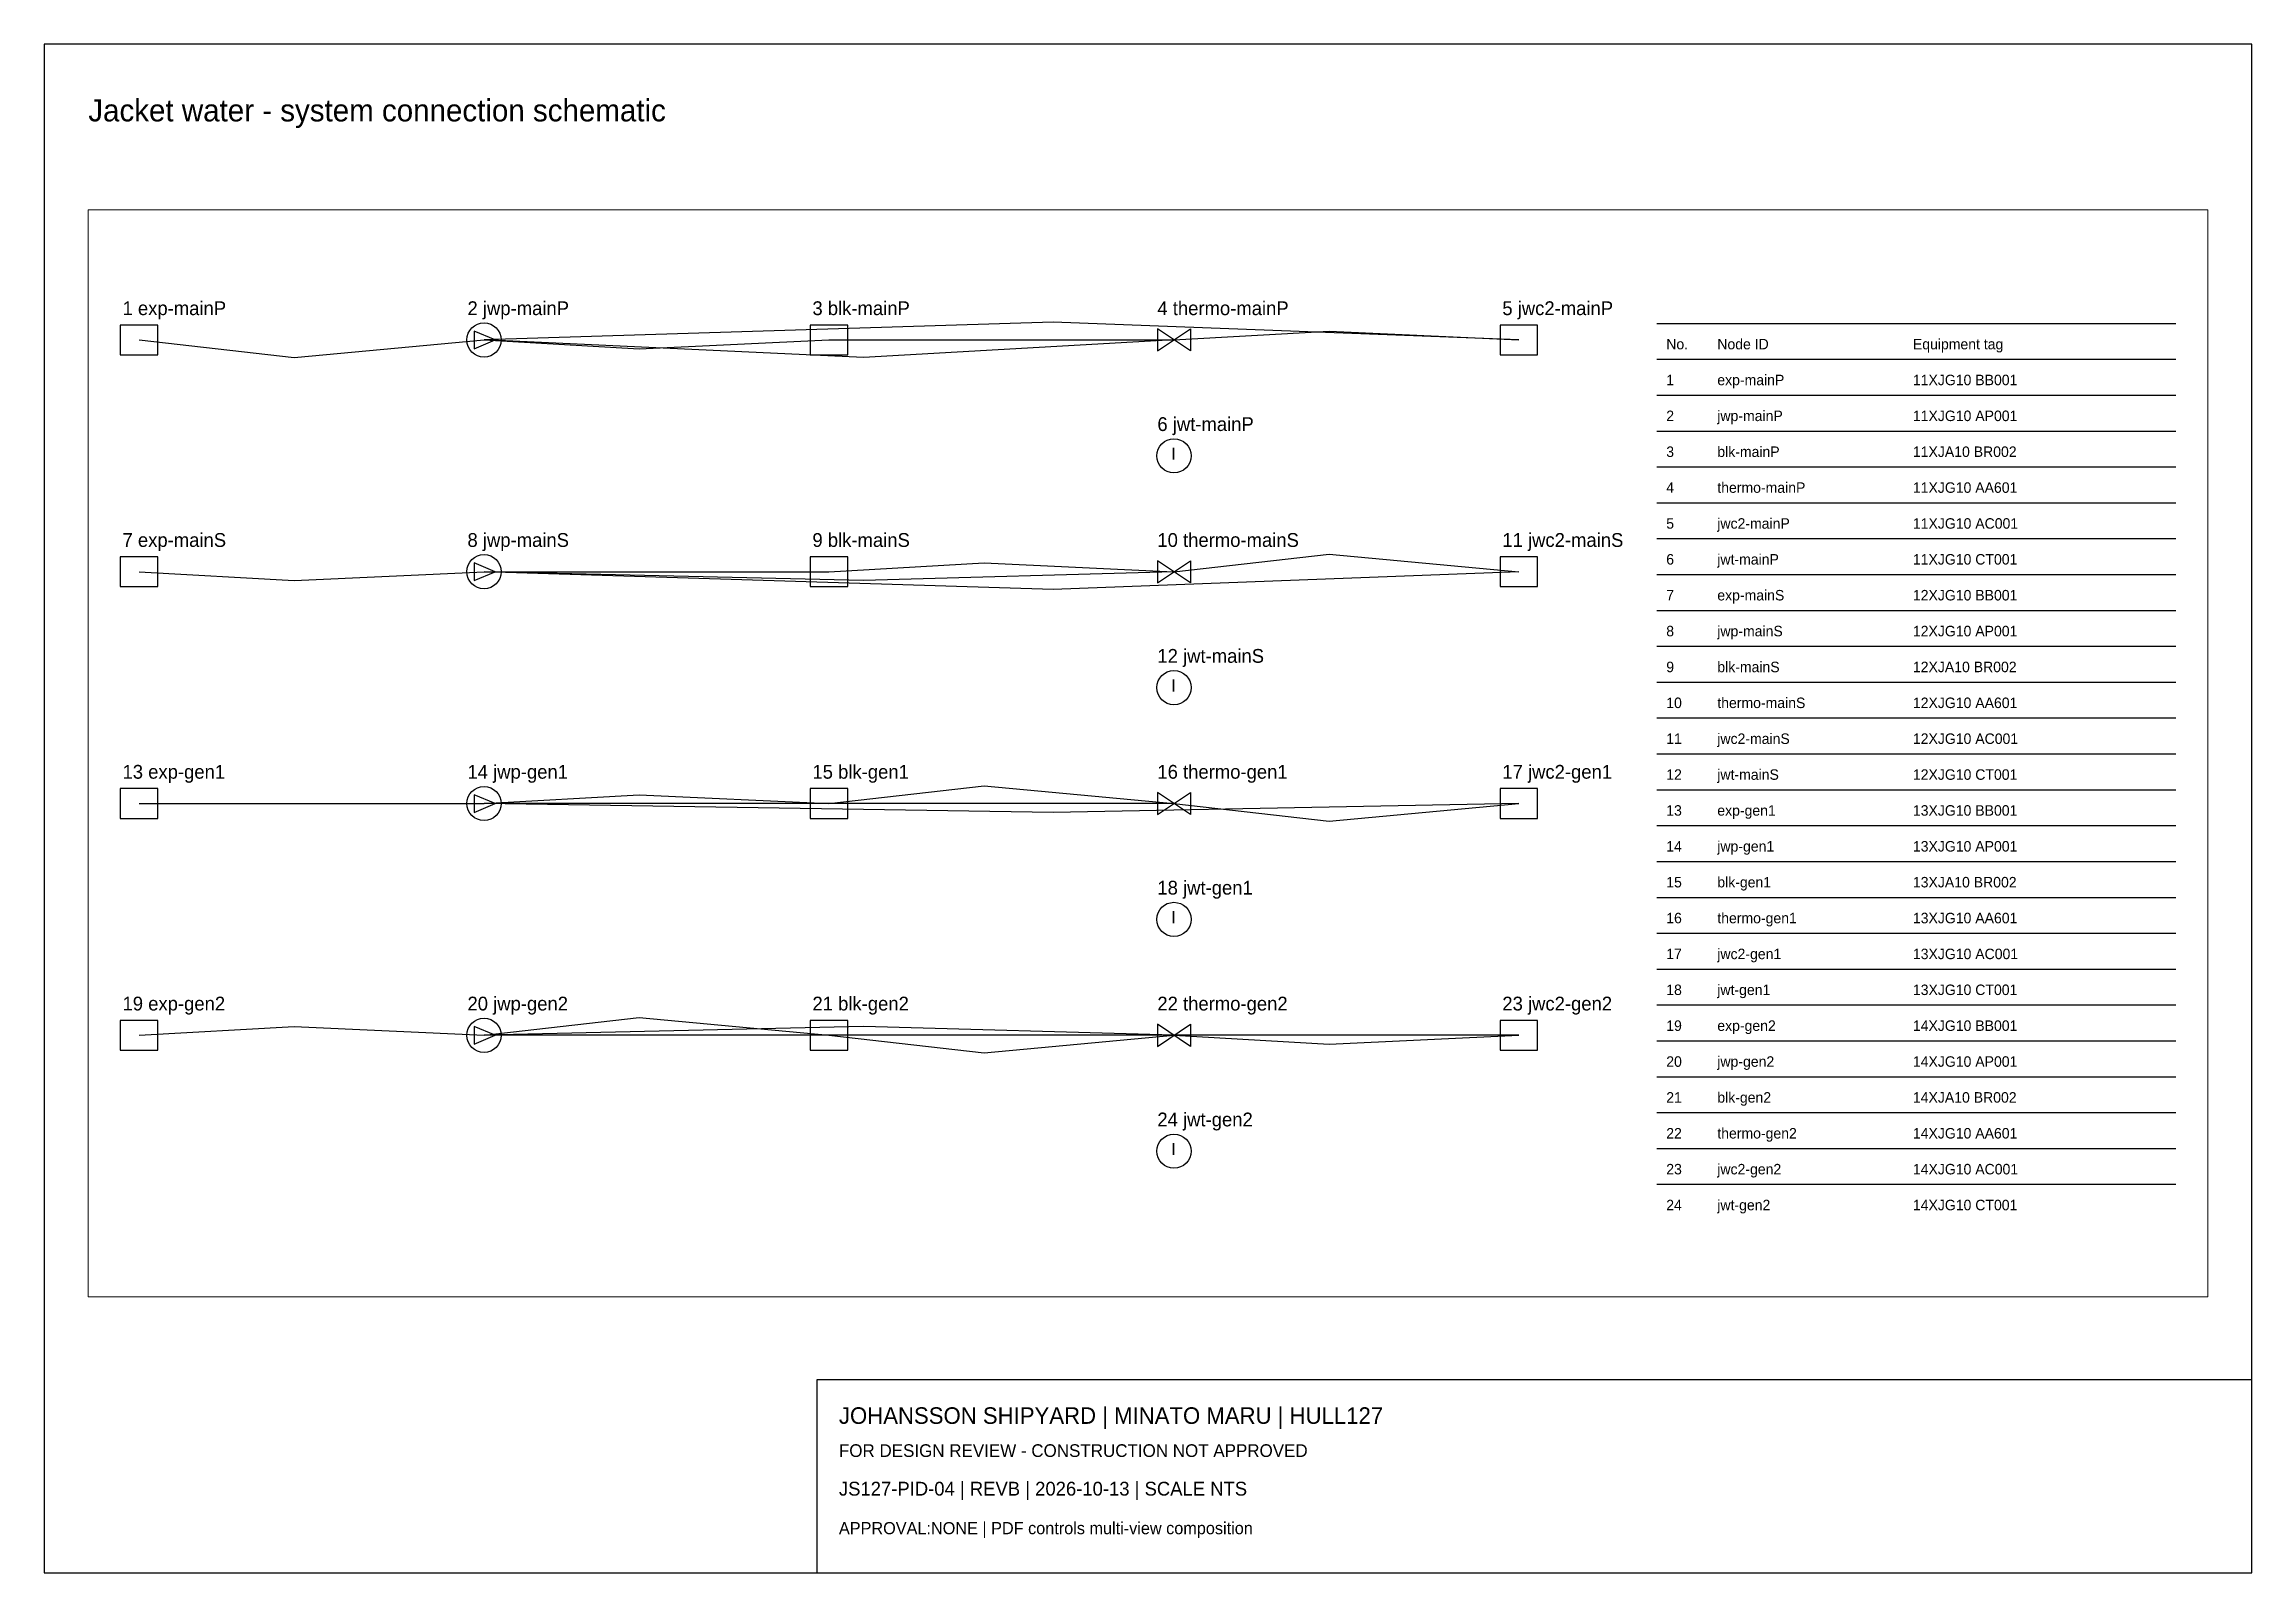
# Paper-space layout 'Layout1' of a CAD drawing. Header units: millimetres. Extents: x 10 to 410, y 10 to 287.
# The model-space entities are those that its viewports show. They can reach past a viewport. Long polylines and large blocks are cut down to what shows.
import ezdxf

# ---------------------------------------------------------------- set-up
doc = ezdxf.new("R2010")
doc.units = ezdxf.units.MM
for name, color, linetype in [('ANNOTATION', 7, 'Continuous'), ('EQUIPMENT', 3, 'Continuous'), ('GEOMETRY', 7, 'Continuous'), ('PIPING', 4, 'Continuous')]:
    doc.layers.add(name, color=color, linetype=linetype)

msp = doc.modelspace()

# ---------------------------------------------------------------- linework, layer by layer
at = {"layer": 'EQUIPMENT'}
for points in [[(30.6, 244.3), (37.4, 244.3), (37.4, 249.7), (30.6, 249.7)], [(94.7, 245.4), (98.5, 247), (94.7, 248.6)], [(155.6, 244.3), (162.4, 244.3), (162.4, 249.7), (155.6, 249.7)], [(218.5, 245), (224.5, 249), (224.5, 245), (218.5, 249)], [(280.6, 244.3), (287.4, 244.3), (287.4, 249.7), (280.6, 249.7)], [(30.6, 202.3), (37.4, 202.3), (37.4, 207.7), (30.6, 207.7)], [(94.7, 203.4), (98.5, 205), (94.7, 206.6)], [(155.6, 202.3), (162.4, 202.3), (162.4, 207.7), (155.6, 207.7)], [(218.5, 203), (224.5, 207), (224.5, 203), (218.5, 207)], [(280.6, 202.3), (287.4, 202.3), (287.4, 207.7), (280.6, 207.7)], [(30.6, 160.3), (37.4, 160.3), (37.4, 165.7), (30.6, 165.7)], [(94.7, 161.4), (98.5, 163), (94.7, 164.6)], [(155.6, 160.3), (162.4, 160.3), (162.4, 165.7), (155.6, 165.7)], [(218.5, 161), (224.5, 165), (224.5, 161), (218.5, 165)], [(280.6, 160.3), (287.4, 160.3), (287.4, 165.7), (280.6, 165.7)], [(30.6, 118.3), (37.4, 118.3), (37.4, 123.7), (30.6, 123.7)], [(94.7, 119.4), (98.5, 121), (94.7, 122.6)], [(155.6, 118.3), (162.4, 118.3), (162.4, 123.7), (155.6, 123.7)], [(218.5, 119), (224.5, 123), (224.5, 119), (218.5, 123)], [(280.6, 118.3), (287.4, 118.3), (287.4, 123.7), (280.6, 123.7)]]:
    msp.add_lwpolyline(points, close=True, dxfattribs=at)
for centre in [(96.5, 247), (221.5, 226), (96.5, 205), (221.5, 184), (96.5, 163), (221.5, 142), (96.5, 121), (221.5, 100)]:
    msp.add_circle(centre, 3.1, dxfattribs=at)
at = {"layer": 'GEOMETRY'}
for p, q in [((309, 250), (403, 250)), ((309, 243.5), (403, 243.5)), ((309, 237), (403, 237)), ((309, 230.5), (403, 230.5)), ((309, 224), (403, 224)), ((309, 217.5), (403, 217.5)), ((309, 211), (403, 211)), ((309, 204.5), (403, 204.5)), ((309, 198), (403, 198)), ((309, 191.5), (403, 191.5)), ((309, 185), (403, 185)), ((309, 178.5), (403, 178.5)), ((309, 172), (403, 172)), ((309, 165.5), (403, 165.5)), ((309, 159), (403, 159)), ((309, 152.5), (403, 152.5)), ((309, 146), (403, 146)), ((309, 139.5), (403, 139.5)), ((309, 133), (403, 133)), ((309, 126.5), (403, 126.5)), ((309, 120), (403, 120)), ((309, 113.5), (403, 113.5)), ((309, 107), (403, 107)), ((309, 100.5), (403, 100.5)), ((309, 94), (403, 94))]:
    msp.add_line(p, q, dxfattribs=at)
at = {"layer": 'PIPING'}
for points in [[(284, 247), (199.62, 250.2), (199.62, 250.2), (96.5, 247)], [(221.5, 247), (249.62, 248.6), (249.62, 248.6), (284, 247)], [(34, 247), (62.12, 243.8), (62.12, 243.8), (96.5, 247)], [(96.5, 247), (124.62, 245.4), (124.62, 245.4), (159, 247)], [(221.5, 247), (165.25, 243.8), (165.25, 243.8), (96.5, 247)], [(159, 247), (187.12, 247), (187.12, 247), (221.5, 247)], [(221.5, 205), (249.62, 208.2), (249.62, 208.2), (284, 205)], [(34, 205), (62.12, 203.4), (62.12, 203.4), (96.5, 205)], [(96.5, 205), (124.62, 205), (124.62, 205), (159, 205)], [(284, 205), (199.62, 201.8), (199.62, 201.8), (96.5, 205)], [(221.5, 205), (165.25, 203.4), (165.25, 203.4), (96.5, 205)], [(159, 205), (187.12, 206.6), (187.12, 206.6), (221.5, 205)], [(96.5, 163), (124.62, 164.6), (124.62, 164.6), (159, 163)], [(159, 163), (187.12, 166.2), (187.12, 166.2), (221.5, 163)], [(34, 163), (62.12, 163), (62.12, 163), (96.5, 163)], [(284, 163), (199.62, 161.4), (199.62, 161.4), (96.5, 163)], [(221.5, 163), (165.25, 163), (165.25, 163), (96.5, 163)], [(221.5, 163), (249.62, 159.8), (249.62, 159.8), (284, 163)], [(96.5, 121), (124.62, 124.2), (124.62, 124.2), (159, 121)], [(34, 121), (62.12, 122.6), (62.12, 122.6), (96.5, 121)], [(221.5, 121), (165.25, 122.6), (165.25, 122.6), (96.5, 121)], [(284, 121), (199.62, 121), (199.62, 121), (96.5, 121)], [(159, 121), (187.12, 117.8), (187.12, 117.8), (221.5, 121)], [(221.5, 121), (249.62, 119.4), (249.62, 119.4), (284, 121)]]:
    msp.add_lwpolyline(points, dxfattribs=at)

# ---------------------------------------------------------------- texts
at = {"layer": 'ANNOTATION'}
for s, height, p in [('1 exp-mainP', 2.5, (31, 251.5)), ('2 jwp-mainP', 2.5, (93.5, 251.5)), ('3 blk-mainP', 2.5, (156, 251.5)), ('4 thermo-mainP', 2.5, (218.5, 251.5)), ('5 jwc2-mainP', 2.5, (281, 251.5)), ('No.', 1.9, (310.7, 245.3)), ('Node ID', 1.9, (319.95, 245.3)), ('Equipment tag', 1.9, (355.39, 245.3)), ('1', 1.9, (310.7, 238.8)), ('exp-mainP', 1.9, (319.95, 238.8)), ('11XJG10 BB001', 1.9, (355.39, 238.8)), ('6 jwt-mainP', 2.5, (218.5, 230.5)), ('2', 1.9, (310.7, 232.3)), ('jwp-mainP', 1.9, (319.95, 232.3)), ('11XJG10 AP001', 1.9, (355.39, 232.3)), ('I', 2.2, (221, 225.3)), ('3', 1.9, (310.7, 225.8)), ('blk-mainP', 1.9, (319.95, 225.8)), ('11XJA10 BR002', 1.9, (355.39, 225.8)), ('4', 1.9, (310.7, 219.3)), ('thermo-mainP', 1.9, (319.95, 219.3)), ('11XJG10 AA601', 1.9, (355.39, 219.3)), ('7 exp-mainS', 2.5, (31, 209.5)), ('8 jwp-mainS', 2.5, (93.5, 209.5)), ('9 blk-mainS', 2.5, (156, 209.5)), ('10 thermo-mainS', 2.5, (218.5, 209.5)), ('11 jwc2-mainS', 2.5, (281, 209.5)), ('5', 1.9, (310.7, 212.8)), ('jwc2-mainP', 1.9, (319.95, 212.8)), ('11XJG10 AC001', 1.9, (355.39, 212.8)), ('6', 1.9, (310.7, 206.3)), ('jwt-mainP', 1.9, (319.95, 206.3)), ('11XJG10 CT001', 1.9, (355.39, 206.3)), ('7', 1.9, (310.7, 199.8)), ('exp-mainS', 1.9, (319.95, 199.8)), ('12XJG10 BB001', 1.9, (355.39, 199.8)), ('8', 1.9, (310.7, 193.3)), ('jwp-mainS', 1.9, (319.95, 193.3)), ('12XJG10 AP001', 1.9, (355.39, 193.3)), ('12 jwt-mainS', 2.5, (218.5, 188.5)), ('9', 1.9, (310.7, 186.8)), ('blk-mainS', 1.9, (319.95, 186.8)), ('12XJA10 BR002', 1.9, (355.39, 186.8)), ('I', 2.2, (221, 183.3)), ('10', 1.9, (310.7, 180.3)), ('thermo-mainS', 1.9, (319.95, 180.3)), ('12XJG10 AA601', 1.9, (355.39, 180.3)), ('11', 1.9, (310.7, 173.8)), ('jwc2-mainS', 1.9, (319.95, 173.8)), ('12XJG10 AC001', 1.9, (355.39, 173.8)), ('13 exp-gen1', 2.5, (31, 167.5)), ('14 jwp-gen1', 2.5, (93.5, 167.5)), ('15 blk-gen1', 2.5, (156, 167.5)), ('16 thermo-gen1', 2.5, (218.5, 167.5)), ('17 jwc2-gen1', 2.5, (281, 167.5)), ('12', 1.9, (310.7, 167.3)), ('jwt-mainS', 1.9, (319.95, 167.3)), ('12XJG10 CT001', 1.9, (355.39, 167.3)), ('13', 1.9, (310.7, 160.8)), ('exp-gen1', 1.9, (319.95, 160.8)), ('13XJG10 BB001', 1.9, (355.39, 160.8)), ('14', 1.9, (310.7, 154.3)), ('jwp-gen1', 1.9, (319.95, 154.3)), ('13XJG10 AP001', 1.9, (355.39, 154.3)), ('18 jwt-gen1', 2.5, (218.5, 146.5)), ('15', 1.9, (310.7, 147.8)), ('blk-gen1', 1.9, (319.95, 147.8)), ('13XJA10 BR002', 1.9, (355.39, 147.8)), ('I', 2.2, (221, 141.3)), ('16', 1.9, (310.7, 141.3)), ('thermo-gen1', 1.9, (319.95, 141.3)), ('13XJG10 AA601', 1.9, (355.39, 141.3)), ('17', 1.9, (310.7, 134.8)), ('jwc2-gen1', 1.9, (319.95, 134.8)), ('13XJG10 AC001', 1.9, (355.39, 134.8)), ('19 exp-gen2', 2.5, (31, 125.5)), ('20 jwp-gen2', 2.5, (93.5, 125.5)), ('21 blk-gen2', 2.5, (156, 125.5)), ('22 thermo-gen2', 2.5, (218.5, 125.5)), ('23 jwc2-gen2', 2.5, (281, 125.5)), ('18', 1.9, (310.7, 128.3)), ('jwt-gen1', 1.9, (319.95, 128.3)), ('13XJG10 CT001', 1.9, (355.39, 128.3)), ('19', 1.9, (310.7, 121.8)), ('exp-gen2', 1.9, (319.95, 121.8)), ('14XJG10 BB001', 1.9, (355.39, 121.8)), ('20', 1.9, (310.7, 115.3)), ('jwp-gen2', 1.9, (319.95, 115.3)), ('14XJG10 AP001', 1.9, (355.39, 115.3)), ('21', 1.9, (310.7, 108.8)), ('blk-gen2', 1.9, (319.95, 108.8)), ('14XJA10 BR002', 1.9, (355.39, 108.8)), ('24 jwt-gen2', 2.5, (218.5, 104.5)), ('22', 1.9, (310.7, 102.3)), ('thermo-gen2', 1.9, (319.95, 102.3)), ('14XJG10 AA601', 1.9, (355.39, 102.3)), ('I', 2.2, (221, 99.3)), ('23', 1.9, (310.7, 95.8)), ('jwc2-gen2', 1.9, (319.95, 95.8)), ('14XJG10 AC001', 1.9, (355.39, 95.8)), ('24', 1.9, (310.7, 89.3)), ('jwt-gen2', 1.9, (319.95, 89.3)), ('14XJG10 CT001', 1.9, (355.39, 89.3))]:
    msp.add_text(s, height=height, dxfattribs=at).set_placement(p)

psp = doc.layouts.get("Layout1")

# ---------------------------------------------------------------- linework, layer by layer
for points in [[(10, 10), (410, 10), (410, 287), (10, 287)], [(150, 10), (410, 10), (410, 45), (150, 45)]]:
    psp.add_lwpolyline(points, close=True)

# ---------------------------------------------------------------- texts
for s, height, p in [('Jacket water - system connection schematic', 4, (18, 273)), ('JOHANSSON SHIPYARD | MINATO MARU | HULL127', 3, (154, 37)), ('FOR DESIGN REVIEW - CONSTRUCTION NOT APPROVED', 2.3, (154, 31)), ('JS127-PID-04 | REVB | 2026-10-13 | SCALE NTS', 2.5, (154, 24)), ('APPROVAL:NONE | PDF controls multi-view composition', 2.2, (154, 17))]:
    psp.add_text(s, height=height).set_placement(p)

# ---------------------------------------------------------------- viewports
at = {"layer": 'VIEWPORTS'}
psp.add_viewport(center=(210, 158.5), size=(384, 197), view_center_point=(216.8, 172.1), view_height=197, dxfattribs=at)

doc.saveas('drawing.dxf')
